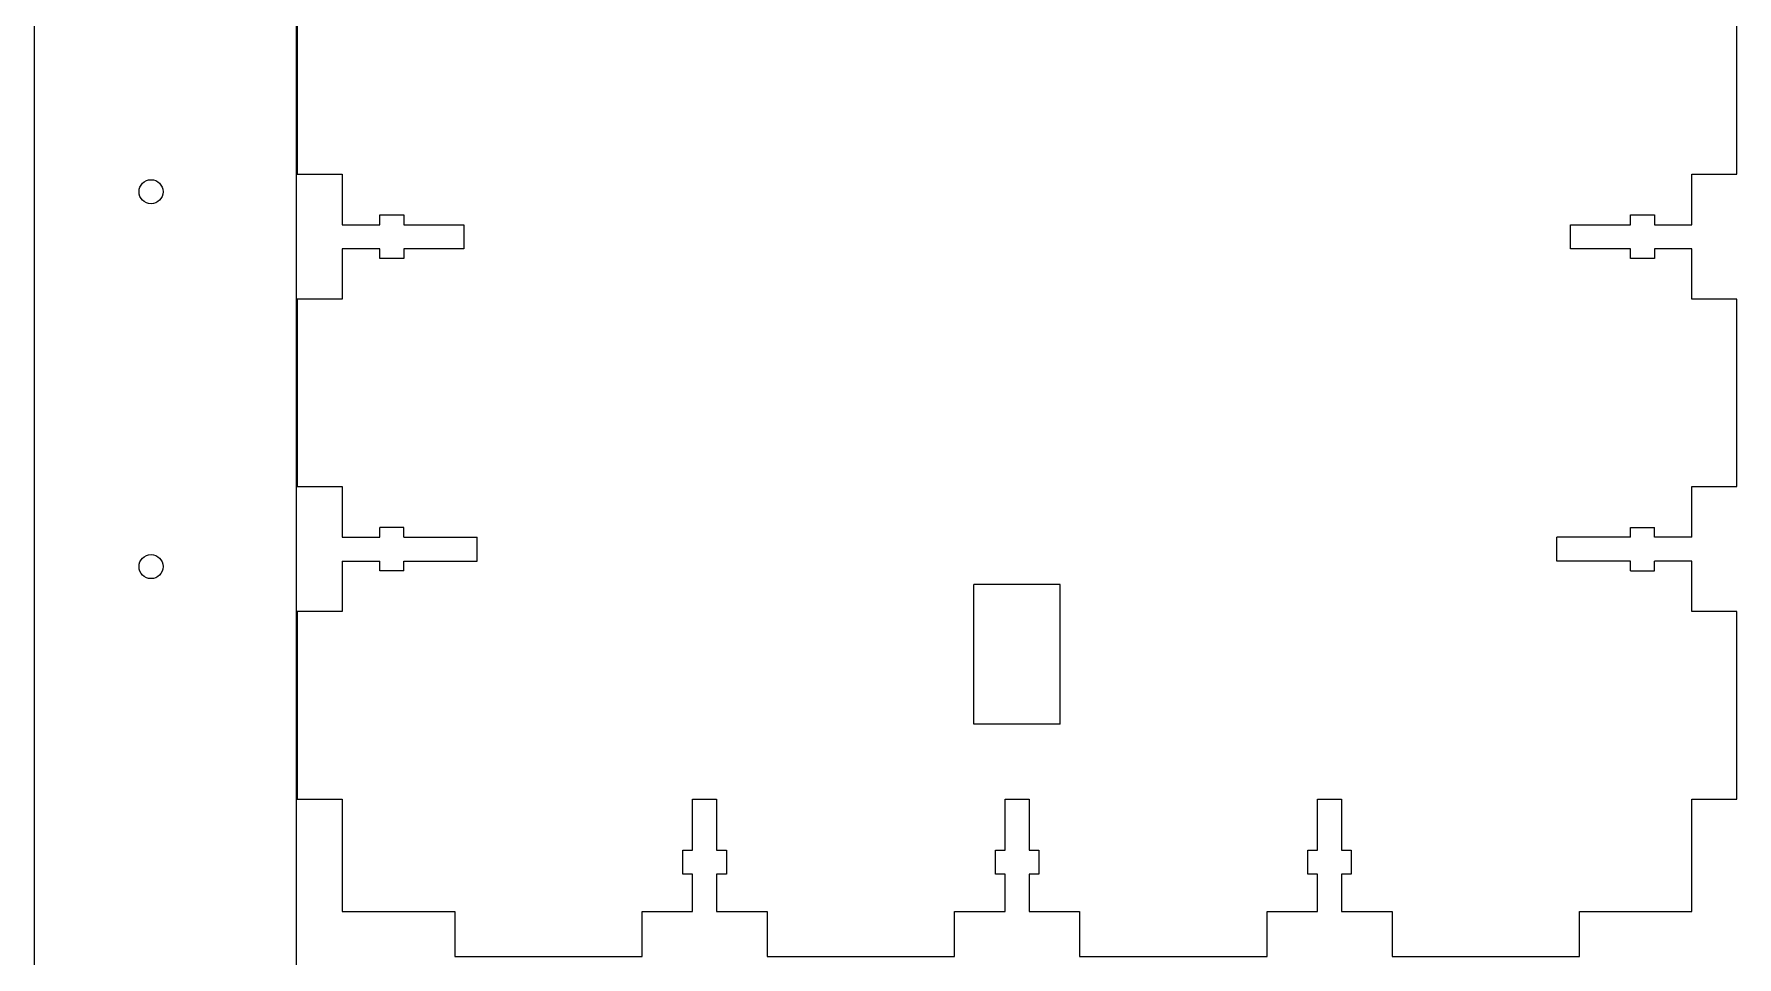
# Model space of a CAD drawing. Header units: millimetres. Extents: x -472 to 96, y -105 to 342.
# Drawn here: x -323.2 to -96.1, y 96 to 219.1 of the extents above; entities that cross this region are included whole.
import ezdxf

# ---------------------------------------------------------------- set-up
doc = ezdxf.new("R2010")
doc.units = ezdxf.units.MM

msp = doc.modelspace()

# ---------------------------------------------------------------- linework, layer by layer
at = {"color": 7, "linetype": 'Continuous', "lineweight": 25}
for p, q in [((-323.2, 261.1), (-323.2, 85.1)), ((-288.2, 85.1), (-288.2, 261.1)), ((-288.1, 225.43), (-288.1, 200.43)), ((-96.1, 200.43), (-96.1, 225.43)), ((-288.1, 200.43), (-282.1, 200.43)), ((-282.1, 200.43), (-282.1, 193.7)), ((-102.1, 200.43), (-96.1, 200.43)), ((-102.1, 193.7), (-102.1, 200.43)), ((-282.1, 193.7), (-277.1, 193.7)), ((-277.1, 195), (-273.9, 195)), ((-277.1, 193.7), (-277.1, 195)), ((-273.9, 195), (-273.9, 193.7)), ((-273.9, 193.7), (-265.9, 193.7)), ((-265.9, 193.7), (-265.9, 190.5)), ((-118.3, 193.7), (-110.3, 193.7)), ((-118.3, 190.5), (-118.3, 193.7)), ((-110.3, 195), (-107.1, 195)), ((-110.3, 193.7), (-110.3, 195)), ((-107.1, 195), (-107.1, 193.7)), ((-107.1, 193.7), (-102.1, 193.7)), ((-282.1, 190.5), (-282.1, 183.77)), ((-277.1, 190.5), (-282.1, 190.5)), ((-277.1, 189.2), (-277.1, 190.5)), ((-273.9, 189.2), (-277.1, 189.2)), ((-273.9, 190.5), (-273.9, 189.2)), ((-265.9, 190.5), (-273.9, 190.5)), ((-110.3, 190.5), (-118.3, 190.5)), ((-110.3, 189.2), (-110.3, 190.5)), ((-107.1, 189.2), (-110.3, 189.2)), ((-107.1, 190.5), (-107.1, 189.2)), ((-102.1, 190.5), (-107.1, 190.5)), ((-102.1, 183.77), (-102.1, 190.5)), ((-288.1, 183.77), (-288.1, 158.77)), ((-282.1, 183.77), (-288.1, 183.77)), ((-96.1, 183.77), (-102.1, 183.77)), ((-96.1, 158.77), (-96.1, 183.77)), ((-288.1, 158.77), (-282.1, 158.77)), ((-282.1, 158.77), (-282.1, 152.03)), ((-102.1, 158.77), (-96.1, 158.77)), ((-102.1, 152.03), (-102.1, 158.77)), ((-273.9, 153.33), (-277.1, 153.33)), ((-277.1, 152.03), (-277.1, 153.33)), ((-273.9, 152.03), (-273.9, 153.33)), ((-110.3, 153.33), (-107.1, 153.33)), ((-110.3, 152.03), (-110.3, 153.33)), ((-107.1, 152.03), (-107.1, 153.33)), ((-282.1, 152.03), (-277.1, 152.03)), ((-273.9, 152.03), (-264.1, 152.03)), ((-264.1, 148.83), (-264.1, 152.03)), ((-110.3, 152.03), (-120.1, 152.03)), ((-120.1, 148.83), (-120.1, 152.03)), ((-102.1, 152.03), (-107.1, 152.03)), ((-282.1, 148.83), (-282.1, 142.1)), ((-282.1, 148.83), (-277.1, 148.83)), ((-277.1, 147.53), (-277.1, 148.83)), ((-273.9, 147.53), (-273.9, 148.83)), ((-273.9, 148.83), (-264.1, 148.83)), ((-110.3, 148.83), (-120.1, 148.83)), ((-110.3, 147.53), (-110.3, 148.83)), ((-107.1, 147.53), (-107.1, 148.83)), ((-102.1, 148.83), (-107.1, 148.83)), ((-102.1, 142.1), (-102.1, 148.83)), ((-273.9, 147.53), (-277.1, 147.53)), ((-186.35, 145.7), (-197.85, 145.7)), ((-197.85, 127.1), (-197.85, 145.7)), ((-186.35, 127.1), (-186.35, 145.7)), ((-110.3, 147.53), (-107.1, 147.53)), ((-288.1, 142.1), (-288.1, 117.1)), ((-282.1, 142.1), (-288.1, 142.1)), ((-96.1, 142.1), (-102.1, 142.1)), ((-96.1, 117.1), (-96.1, 142.1)), ((-186.35, 127.1), (-197.85, 127.1)), ((-288.1, 117.1), (-282.1, 117.1)), ((-282.1, 117.1), (-282.1, 102.1)), ((-235.37, 117.1), (-232.17, 117.1)), ((-235.37, 110.3), (-235.37, 117.1)), ((-232.17, 117.1), (-232.17, 110.3)), ((-193.7, 117.1), (-190.5, 117.1)), ((-193.7, 110.3), (-193.7, 117.1)), ((-190.5, 117.1), (-190.5, 110.3)), ((-152.03, 117.1), (-148.83, 117.1)), ((-152.03, 110.3), (-152.03, 117.1)), ((-148.83, 117.1), (-148.83, 110.3)), ((-102.1, 117.1), (-96.1, 117.1)), ((-102.1, 102.1), (-102.1, 117.1)), ((-236.67, 110.3), (-235.37, 110.3)), ((-236.67, 107.1), (-236.67, 110.3)), ((-232.17, 110.3), (-230.87, 110.3)), ((-230.87, 110.3), (-230.87, 107.1)), ((-195, 110.3), (-193.7, 110.3)), ((-195, 107.1), (-195, 110.3)), ((-190.5, 110.3), (-189.2, 110.3)), ((-189.2, 110.3), (-189.2, 107.1)), ((-153.33, 110.3), (-152.03, 110.3)), ((-153.33, 107.1), (-153.33, 110.3)), ((-148.83, 110.3), (-147.53, 110.3)), ((-147.53, 110.3), (-147.53, 107.1)), ((-235.37, 107.1), (-236.67, 107.1)), ((-235.37, 102.1), (-235.37, 107.1)), ((-232.17, 107.1), (-232.17, 102.1)), ((-230.87, 107.1), (-232.17, 107.1)), ((-193.7, 107.1), (-195, 107.1)), ((-193.7, 102.1), (-193.7, 107.1)), ((-190.5, 107.1), (-190.5, 102.1)), ((-189.2, 107.1), (-190.5, 107.1)), ((-152.03, 107.1), (-153.33, 107.1)), ((-152.03, 102.1), (-152.03, 107.1)), ((-148.83, 107.1), (-148.83, 102.1)), ((-147.53, 107.1), (-148.83, 107.1)), ((-282.1, 102.1), (-267.1, 102.1)), ((-267.1, 102.1), (-267.1, 96.1)), ((-242.1, 102.1), (-235.37, 102.1)), ((-242.1, 96.1), (-242.1, 102.1)), ((-232.17, 102.1), (-225.43, 102.1)), ((-225.43, 102.1), (-225.43, 96.1)), ((-200.43, 102.1), (-193.7, 102.1)), ((-200.43, 96.1), (-200.43, 102.1)), ((-190.5, 102.1), (-183.77, 102.1)), ((-183.77, 102.1), (-183.77, 96.1)), ((-158.77, 102.1), (-152.03, 102.1)), ((-158.77, 96.1), (-158.77, 102.1)), ((-148.83, 102.1), (-142.1, 102.1)), ((-142.1, 102.1), (-142.1, 96.1)), ((-117.1, 102.1), (-102.1, 102.1)), ((-117.1, 96.1), (-117.1, 102.1)), ((-267.1, 96.1), (-242.1, 96.1)), ((-225.43, 96.1), (-200.43, 96.1)), ((-183.77, 96.1), (-158.77, 96.1)), ((-142.1, 96.1), (-117.1, 96.1))]:
    msp.add_line(p, q, dxfattribs=at)
for centre in [(-307.6, 198.1), (-307.6, 148.1)]:
    msp.add_circle(centre, 1.6, dxfattribs=at)

doc.saveas('drawing.dxf')
